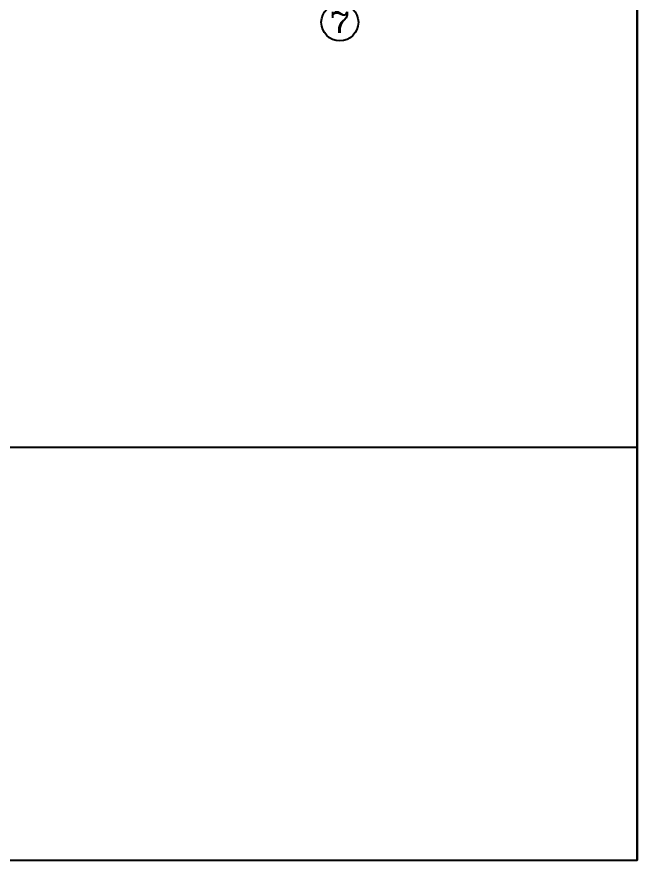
# Model space of a CAD drawing. Extents: x 0 to 125661, y -104936 to 8656.
# Drawn here: x 42854 to 49551, y -96536 to -87438 of the extents above; entities that cross this region are included whole.
import ezdxf
from ezdxf.enums import TextEntityAlignment as Align

# ---------------------------------------------------------------- set-up
doc = ezdxf.new("R2010")
doc.units = 0
doc.header["$LTSCALE"] = 800
doc.header["$MEASUREMENT"] = 0
doc.layers.get('0').update_dxf_attribs({"linetype": 'CONTINUOUS'})
for name, color, linetype in [('3-ban', 84, 'CONTINUOUS'), ('AXIS', 3, 'CONTINUOUS'), ('AXIS_TEXT', 7, 'CONTINUOUS')]:
    doc.layers.add(name, color=color, linetype=linetype)
doc.styles.add('_TCH_AXIS', font='COMPLEX', dxfattribs={"bigfont": 'GBCBIG'})
doc.styles.add('COMPLEX', font='COMPLEX')

# ---------------------------------------------------------------- blocks, each defined once
blk = doc.blocks.new('_AXISO')
blk.add_circle((0, 0), 0.5)
at = {"layer": 'AXIS_TEXT', "style": 'COMPLEX', "width": 1.041667}
blk.add_attdef('A', text='', height=0.56, dxfattribs=at).set_placement((-0.25, -0.28), (0.25, -0.28), align=Align.FIT)

msp = doc.modelspace()

# ---------------------------------------------------------------- linework, layer by layer
at = {"layer": '3-ban'}
for p, q in [((49551.3, -75615.2), (49551.3, -96535.7)), ((31633.1, -92080.6), (49551.3, -92080.6))]:
    msp.add_line(p, q, dxfattribs=at)
msp.add_lwpolyline([(31633.1, -96535.7), (49551.3, -96535.7), (49551.3, -75615.2), (31633.1, -75615.2)], close=True, dxfattribs=at)

# ---------------------------------------------------------------- block references
at = {"layer": 'AXIS'}
ref = msp.add_blockref('_AXISO', (46341.3, -87496.8), dxfattribs=dict(at, xscale=400, yscale=400, zscale=400))
ref.add_attrib('A', '7', dxfattribs={"layer": 'AXIS_TEXT', "height": 226.3, "style": '_TCH_AXIS', "width": 1.5}).set_placement((46228.2, -87609.9), (46454.5, -87609.9), align=Align.FIT)

doc.saveas('drawing.dxf')
